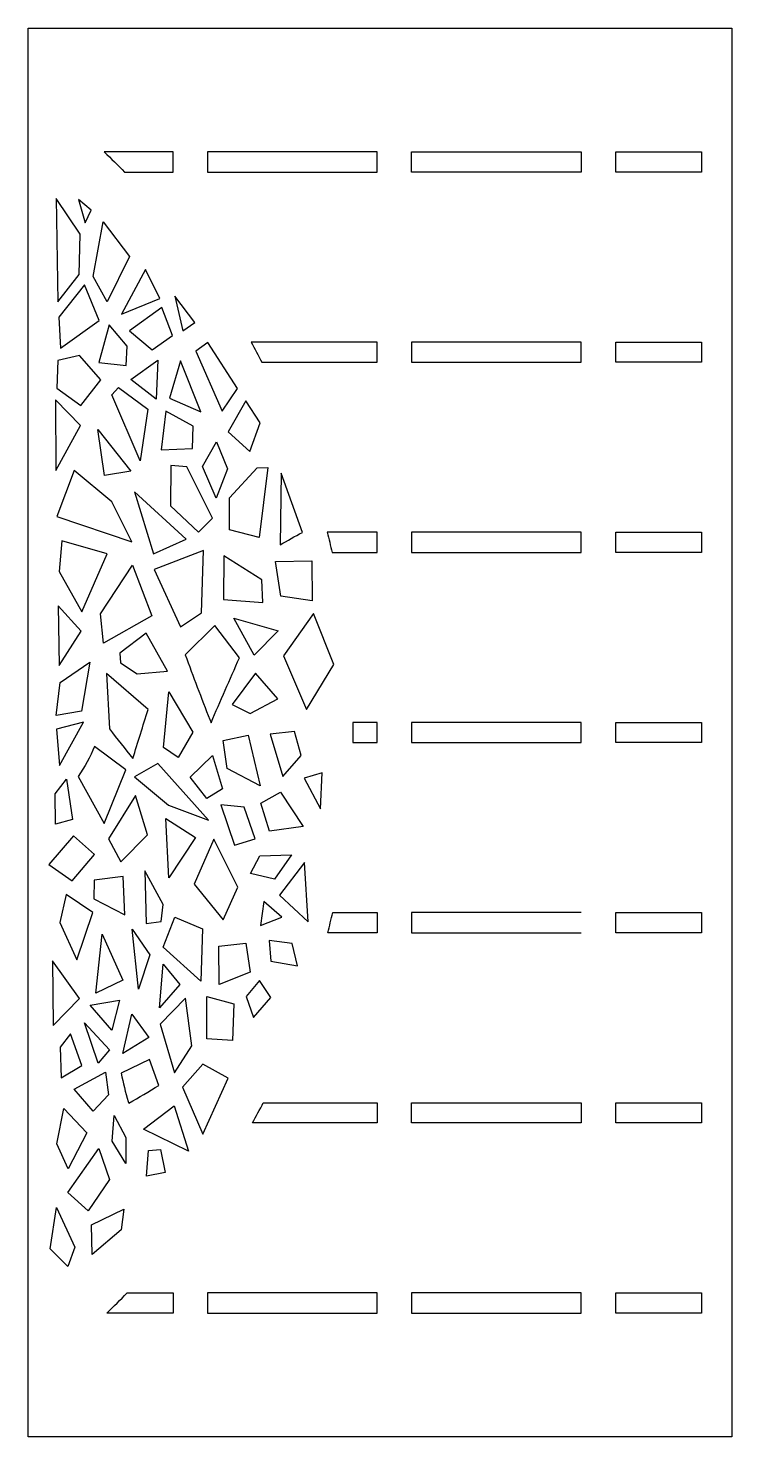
# Model space of a CAD drawing. Header units: millimetres. Extents: x -500 to 500, y -1000 to 1000.
import ezdxf

# ---------------------------------------------------------------- set-up
doc = ezdxf.new("R2010")
doc.units = ezdxf.units.MM
doc.layers.add('Default', color=70, linetype='Continuous')

msp = doc.modelspace()

# ---------------------------------------------------------------- linework, layer by layer
at = {"layer": 'Default'}
for points in [[(300, 1000), (500, 1000), (500, -1000), (-500, -1000), (-500, 1000)], [(-245, 824.4), (-245, 795.6), (-4, 795.6), (-4, 824.4)], [(286, 795.6), (45, 795.6), (45, 824.4), (286, 824.4)], [(335, 824.4), (457.1, 824.4), (457.1, 795.6), (335, 795.6)], [(-460.1, 758.3), (-458, 611.5), (-427.7, 650.1), (-426, 707.4)], [(-410.3, 741.8), (-428.3, 756.7), (-419, 723.5)], [(-355.9, 675.9), (-387.9, 611.4), (-407.4, 647.3), (-393.2, 724.9)], [(-333.3, 657.5), (-367.3, 594), (-312.8, 616.2)], [(-419.7, 635.7), (-456.4, 589.7), (-454.2, 545.7), (-399, 584.8)], [(-310, 603.6), (-355.8, 570.4), (-324, 543.4), (-294.8, 563.8)], [(-291.4, 619.3), (-280.3, 570.3), (-262.9, 582)], [(-385, 578.9), (-399.4, 525.2), (-360.7, 521.3), (-359.5, 548.3)], [(-261.6, 541.5), (-224.5, 456), (-202.5, 488.2), (-244.6, 553.8)], [(286, 554.4), (45, 554.4), (45, 525.6), (286, 525.6)], [(335, 554.4), (457.1, 554.4), (457.1, 525.6), (335, 525.6)], [(-425.2, 464.1), (-396.7, 500.5), (-426.9, 535.1), (-457.7, 528.4), (-459.4, 488.9)], [(-315.8, 528.5), (-318.1, 473.5), (-353.9, 501.4)], [(-283.5, 527.6), (-299, 474.6), (-254.7, 455.2)], [(-330, 458.9), (-341, 385.5), (-381.1, 479.3), (-371.7, 489.7)], [(-461.3, 472.4), (-460.7, 372.1), (-425.8, 436.1)], [(-190.5, 471.1), (-215.7, 427.1), (-184.9, 399.1), (-170.3, 439.6)], [(-304.2, 456.2), (-310.9, 401.4), (-266.3, 403.4), (-265.5, 435.1)], [(-400.8, 430.1), (-353.9, 371), (-391.5, 364.7)], [(-233, 332.9), (-252.4, 377.8), (-232.2, 412.9), (-216.5, 374.4)], [(-434.4, 372.2), (-459.4, 306.5), (-352.6, 270.6), (-381.3, 327.5)], [(-297.1, 379.1), (-297.8, 321.9), (-257.8, 284.2), (-237.8, 304.3), (-274.6, 377.4)], [(-214.1, 287.6), (-213.8, 333.4), (-174.4, 376), (-159.6, 376.4), (-171.9, 276.7)], [(-275.4, 274.5), (-348.9, 341.6), (-321.7, 253.7)], [(286, 284.4), (45, 284.4), (45, 255.6), (286, 255.6)], [(335, 284.4), (457.1, 284.4), (457.1, 255.6), (335, 255.6)], [(-387.5, 253.7), (-452.1, 272.3), (-455.7, 228.6), (-423.6, 171.1)], [(-250.8, 258.6), (-320.9, 231.6), (-283.6, 150.2), (-253.6, 170)], [(-221.7, 250.7), (-222.3, 189), (-166.3, 184.7), (-167.9, 216.6)], [(-96.8, 243.5), (-96.4, 186.8), (-140.9, 193.4), (-148.6, 242.9)], [(-351.8, 237.8), (-324.4, 165.6), (-392.9, 126.9), (-397.4, 168.5)], [(-457.5, 179.7), (-455.7, 94.9), (-424.6, 143.7)], [(-144.7, 144.4), (-178.6, 109.9), (-207.7, 162.3)], [(-94.4, 168.9), (-137.3, 108.8), (-104.3, 32.7), (-65.6, 96.6)], [(-332.1, 141), (-369.6, 112.5), (-368.8, 98.8), (-345.3, 83.2), (-302, 87)], [(-412.5, 99.8), (-424, 30.2), (-460.4, 24.1), (-454.7, 70.9)], [(-176.9, 84.4), (-210.3, 39.9), (-184.6, 26.8), (-145.2, 47.9)], [(-300.1, 57.8), (-266, 0.6), (-286.6, -35.4), (-307.6, -21.4)], [(-459.8, 4.7), (-455.5, -46.8), (-421.5, 14.6)], [(-156.2, -2.5), (-138.1, -62.6), (-112, -32.8), (-121.7, 1.2)], [(286, 14.4), (45, 14.4), (45, -14.4), (286, -14.4)], [(335, 14.4), (457.1, 14.4), (457.1, -14.4), (335, -14.4)], [(-187.5, -3.8), (-170.2, -75.6), (-217.1, -50.9), (-223.1, -11.2)], [(-246.3, -93.8), (-269.8, -63.3), (-238, -32.6), (-223.8, -80.1)], [(-243.6, -124.4), (-315.9, -43.8), (-348.9, -62.9), (-300.6, -103.2)], [(-107.6, -64.8), (-84.7, -108.4), (-82.4, -57.1)], [(-445.7, -66.3), (-437.1, -123.5), (-461.3, -130), (-461.5, -87.2)], [(-347.5, -89.4), (-386, -151.2), (-368.3, -183.4), (-330.4, -145.2)], [(-141.2, -84.8), (-109, -133.5), (-156.9, -140.3), (-169.5, -100.1)], [(-226.2, -102.6), (-207, -159.8), (-177.3, -151.1), (-192.9, -106.1)], [(-262.2, -149.3), (-299.9, -206.5), (-304.4, -122.2)], [(-435.4, -146.9), (-470.4, -187.3), (-437.6, -210.7), (-405.8, -173.4)], [(-236, -151.4), (-264.1, -215.2), (-223, -266.1), (-201.8, -219.5)], [(-125.7, -173.5), (-149.7, -208.1), (-184, -200), (-171, -175.2)], [(-310.9, -268.4), (-308.2, -244.2), (-334.4, -196.2), (-332.2, -271.3)], [(-107.3, -184.5), (-143, -230.8), (-102.3, -268.6)], [(-365.1, -204.3), (-406, -209.6), (-406.5, -236.2), (-362.4, -258.7)], [(-445.9, -229.8), (-454.9, -269.9), (-431, -322.8), (-408, -255.7)], [(-165.1, -240.1), (-169.8, -274.1), (-139.6, -262.2)], [(335, -255.6), (457.1, -255.6), (457.1, -284.4), (335, -284.4)], [(-352.2, -279), (-326.9, -315.8), (-343, -364.3)], [(-252.2, -278.7), (-254.4, -353.1), (-308, -304.9), (-291.5, -262.1)], [(-365.3, -351.4), (-403.6, -370.1), (-395, -286.2)], [(-190.7, -299.1), (-184.5, -340.3), (-228.6, -357.6), (-228.9, -303.4)], [(-157.4, -295.2), (-155.2, -324.5), (-117.3, -331.5), (-124.7, -299.7)], [(-465.5, -324.1), (-464.5, -415.8), (-427, -377.6)], [(-308.3, -328.9), (-284.5, -357.6), (-313.5, -391)], [(-171.2, -352.2), (-190.2, -374.7), (-179.9, -404.7), (-155.2, -376.1)], [(-276.2, -377.1), (-312.3, -413.9), (-292, -483.1), (-267.2, -445.1)], [(-246.2, -434.9), (-245.9, -375), (-207.8, -385.2), (-209.5, -437.4)], [(-370, -380.2), (-380.9, -422.7), (-412.1, -386.9)], [(-352.8, -399.9), (-328.5, -432.9), (-365.4, -455.8)], [(-419.9, -412.4), (-384.4, -450.5), (-400.4, -469.6)], [(-453.3, -490.2), (-423.5, -472.7), (-439.8, -427.9), (-454.5, -446.6)], [(-215.7, -490.8), (-252, -471), (-280.5, -503.6), (-251.7, -570.4)], [(-390.1, -482.2), (-385.8, -514.6), (-407.4, -537.4), (-434.4, -506.3)], [(-443.1, -619.5), (-459.1, -584.1), (-449.1, -533.9), (-416.5, -568.6)], [(-271.9, -594.4), (-335.9, -563.4), (-292.4, -529.9)], [(45, -554.4), (45, -525.6), (286, -525.6), (286, -554.4)], [(335, -525.6), (457.1, -525.6), (457.1, -554.4), (335, -554.4)], [(-361.3, -611.9), (-380.5, -580.1), (-378, -543.6), (-361.2, -575.1)], [(-384.2, -634.5), (-414.7, -678.9), (-443.5, -653), (-399.4, -590.4)], [(-312, -592.2), (-305.2, -624.9), (-331.8, -629.9), (-328.8, -593.6)], [(-443.8, -758.3), (-468.9, -733.3), (-459.6, -674.5), (-433.7, -730.7)], [(-409.2, -741.2), (-410.1, -698.9), (-364, -676.9), (-367.7, -706.3)], [(-245, -795.6), (-245, -824.4), (-4, -824.4), (-4, -795.6)], [(286, -795.6), (45, -795.6), (45, -824.4), (286, -824.4)], [(335, -795.6), (457.1, -795.6), (457.1, -824.4), (335, -824.4)]]:
    msp.add_lwpolyline(points, close=True, dxfattribs=at)
for points in [[(-294, 795.6), (-294, 824.4), (-392, 824.4, -0.008978), (-362.9, 795.6)], [(-4, 525.6), (-4, 554.4), (-183.2, 554.4, -0.007175), (-167.7, 525.6)], [(-110.3, 284.1), (-140.6, 368.3), (-141.9, 266.3, -0.012224)], [(-4, 255.6), (-4, 284.4), (-75.1, 284.4, -0.006504), (-68.1, 255.6)], [(-234.6, 151.8), (-276.8, 110.3, 0.005387), (-242, 18.5, 0.00795), (-240.1, 13.9, -0.002299), (-199.8, 105.9)], [(-388.7, 83.8), (-384.5, 5, -0.002177), (-351.3, -37.1, -0.000592), (-329.5, 32.7)], [(-4, -14.4), (-4, 14.4), (-38.8, 14.4, -0.006317), (-38.8, -14.4)], [(-405.5, -19.7, -0.05465), (-428.8, -62.3), (-391.9, -129.3), (-361.3, -52.8)], [(-4, -255.6), (-4, -284.4), (-74.2, -284.4, 0.006499), (-67.2, -255.6)], [(-327.5, -464.5), (-367.7, -483.8, 0.027544), (-357.7, -524.1, 0.037031), (-356.8, -526.3, 0.005011), (-314.2, -501)], [(-4, -525.6), (-4, -554.4), (-181.2, -554.4, 0.007161), (-165.8, -525.6)], [(-294, -795.6), (-294, -824.4), (-388.2, -824.4, 0.008937), (-359.3, -795.6)]]:
    msp.add_lwpolyline(points, format="xyb", close=True, dxfattribs=at)
msp.add_lwpolyline([(286, -255.6), (45, -255.6), (45, -284.4), (286, -284.4)], dxfattribs=at)

doc.saveas('drawing.dxf')
